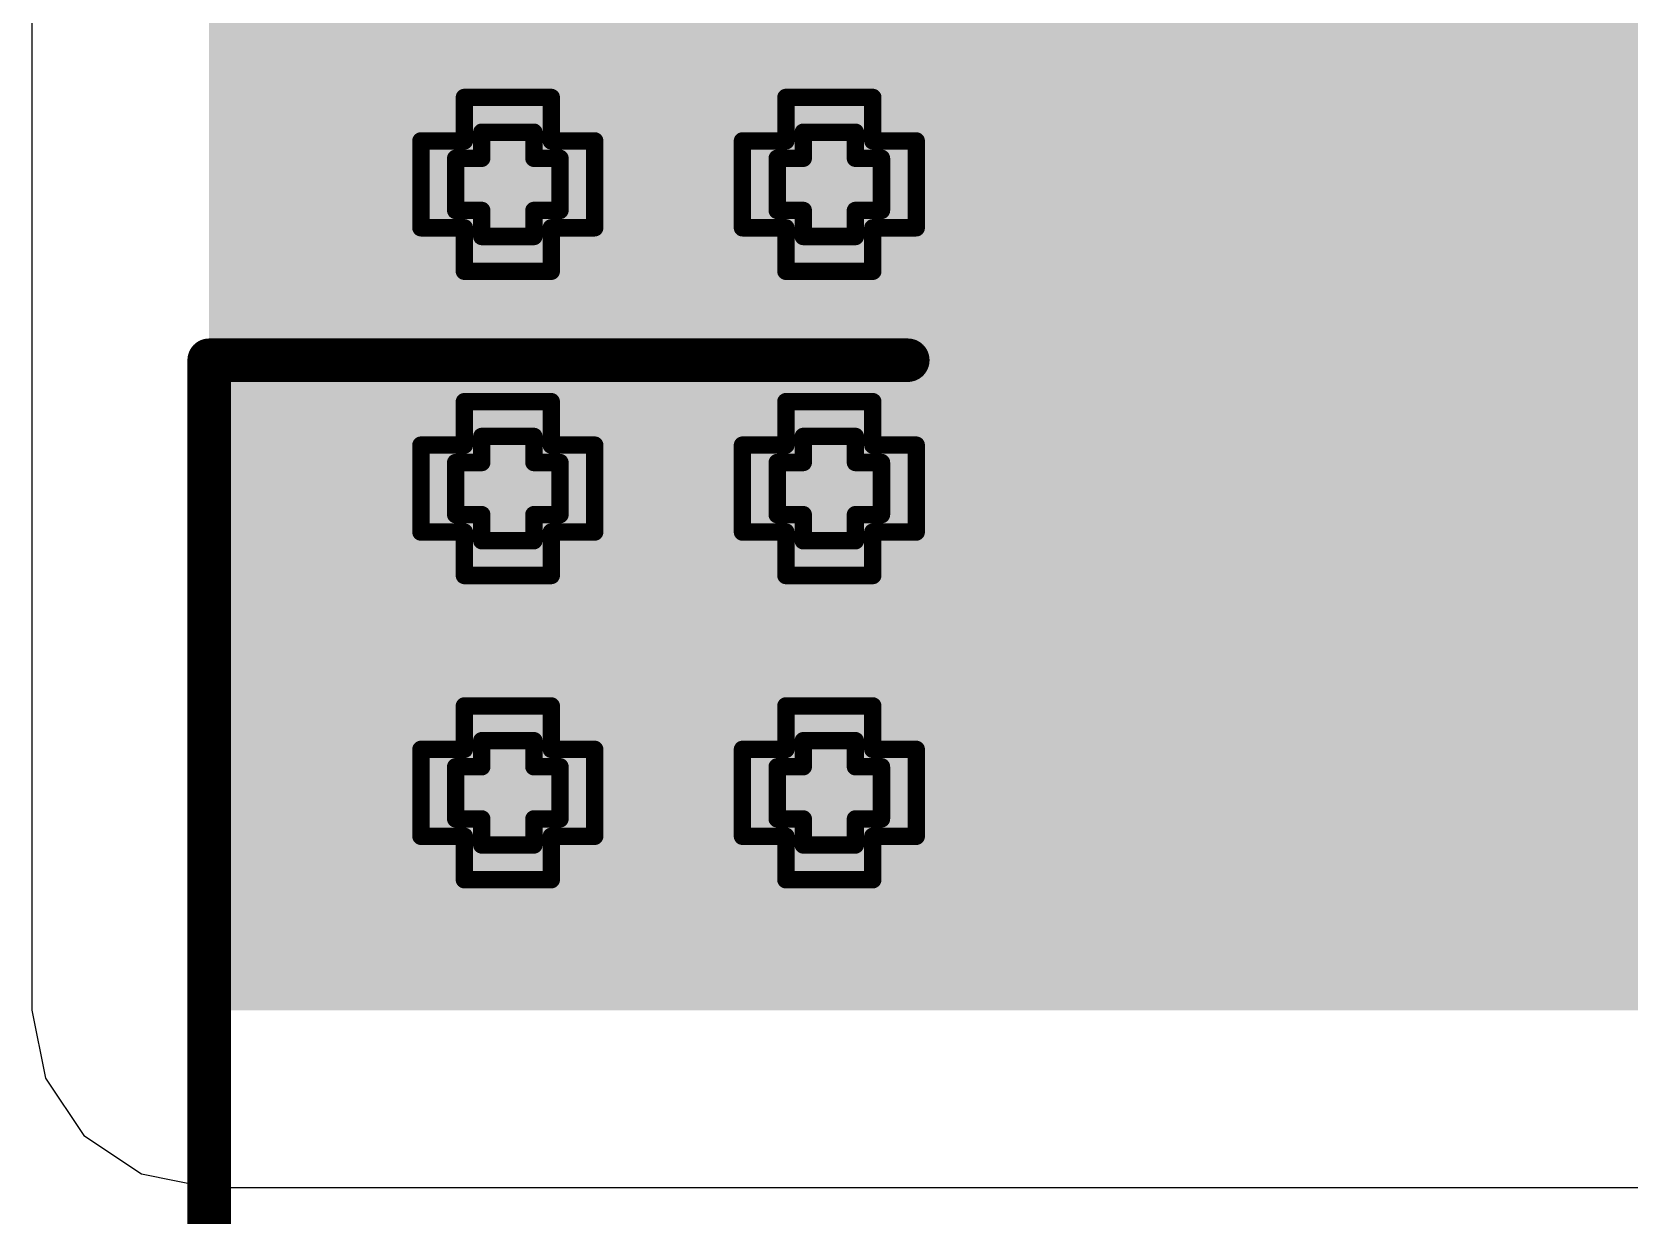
# Model space of a CAD drawing. Header units: inches. Extents: x -5 to 5258, y -4 to 5281.
# Drawn here: x 48.825 to 53.493, y 56.196 to 59.653 of the extents above; entities that cross this region are included whole.
import ezdxf

# ---------------------------------------------------------------- set-up
doc = ezdxf.new("R2010")
doc.units = ezdxf.units.IN
for name, color, linetype in [('Bottom Layer', 5, 'Continuous'), ('Bottom Solder', 6, 'Continuous'), ('Drill Drawing', 1, 'Continuous'), ('Top Layer', 1, 'Continuous'), ('Top Overlay', 2, 'Continuous'), ('Top Paste', 8, 'Continuous'), ('Top Solder', 216, 'Continuous'), ('Via Holes', 16, 'Continuous')]:
    doc.layers.add(name, color=color, linetype=linetype)

# ---------------------------------------------------------------- blocks, each defined once
blk = doc.blocks.new('YPRH0703_4R7M_105')
at = {"layer": 'Top Layer'}
blk.add_hatch(color=1, dxfattribs=at).paths.add_polyline_path([(2.4, 1.1), (4, 1.1), (4, -1.1), (2.4, -1.1)])
at = {"layer": 'Top Paste'}
blk.add_hatch(color=8, dxfattribs=at).paths.add_polyline_path([(2.4, 1.1), (4, 1.1), (4, -1.1), (2.4, -1.1)])
at = {"layer": 'Top Solder'}
blk.add_hatch(color=216, dxfattribs=at).paths.add_polyline_path([(2.2984, 1.2016), (4.1016, 1.2016), (4.1016, -1.2016), (2.2984, -1.2016)])
at = {"layer": 'Top Overlay'}
for points in [[(-3.65, 3.65, 0.127, 0.127, 0), (3.65, 3.65, 0.127, 0.127, 0)], [(3.65, 3.65, 0.127, 0.127, 0), (3.65, 1.6078, 0.127, 0.127, 0)]]:
    blk.add_lwpolyline(points, format="xyseb", dxfattribs=at)
for points in [[(3.6183, 3.65, 0.0635, 0.0635, 1), (3.6818, 3.65, 0.0635, 0.0635, 1)], [(3.6183, 3.65, 0.0635, 0.0635, 1), (3.6818, 3.65, 0.0635, 0.0635, 1)], [(3.6183, 1.6078, 0.0635, 0.0635, 1), (3.6818, 1.6078, 0.0635, 0.0635, 1)]]:
    blk.add_lwpolyline(points, format="xyseb", close=True, dxfattribs=at)

msp = doc.modelspace()

# ---------------------------------------------------------------- hatches: boundary and pattern name
at = {"layer": 'Bottom Layer'}
h = msp.add_hatch(color=5, dxfattribs=at)
edge = h.paths.add_edge_path()
edge.add_arc((50.2158, 59.2074), 0.3, 0, 360)
h = msp.add_hatch(color=5, dxfattribs=at)
edge = h.paths.add_edge_path()
edge.add_arc((51.1556, 59.2074), 0.3, 0, 360)
h = msp.add_hatch(color=5, dxfattribs=at)
edge = h.paths.add_edge_path()
edge.add_arc((50.2158, 58.3184), 0.3, 0, 360)
h = msp.add_hatch(color=5, dxfattribs=at)
edge = h.paths.add_edge_path()
edge.add_arc((51.1556, 58.3184), 0.3, 0, 360)
h = msp.add_hatch(color=5, dxfattribs=at)
edge = h.paths.add_edge_path()
edge.add_arc((50.2158, 57.4294), 0.3, 0, 360)
h = msp.add_hatch(color=5, dxfattribs=at)
edge = h.paths.add_edge_path()
edge.add_arc((51.1556, 57.4294), 0.3, 0, 360)
at = {"layer": 'Bottom Solder'}
h = msp.add_hatch(color=6, dxfattribs=at)
edge = h.paths.add_edge_path()
edge.add_arc((50.2158, 59.2074), 0.4016, 0, 360)
h = msp.add_hatch(color=6, dxfattribs=at)
edge = h.paths.add_edge_path()
edge.add_arc((51.1556, 59.2074), 0.4016, 0, 360)
h = msp.add_hatch(color=6, dxfattribs=at)
edge = h.paths.add_edge_path()
edge.add_arc((50.2158, 58.3184), 0.4016, 0, 360)
h = msp.add_hatch(color=6, dxfattribs=at)
edge = h.paths.add_edge_path()
edge.add_arc((51.1556, 58.3184), 0.4016, 0, 360)
h = msp.add_hatch(color=6, dxfattribs=at)
edge = h.paths.add_edge_path()
edge.add_arc((50.2158, 57.4294), 0.4016, 0, 360)
h = msp.add_hatch(color=6, dxfattribs=at)
edge = h.paths.add_edge_path()
edge.add_arc((51.1556, 57.4294), 0.4016, 0, 360)
at = {"layer": 'Top Layer'}
for points in [[(49.3428, 59.2074), (59.4319, 59.2074), (59.4319, 61.405), (49.3428, 61.405)], [(49.3428, 56.7942), (57.5056, 56.7942), (57.5056, 61.405), (49.3428, 61.405)]]:
    msp.add_hatch(color=1, dxfattribs=at).paths.add_polyline_path(points)
h = msp.add_hatch(color=1, dxfattribs=at)
edge = h.paths.add_edge_path()
edge.add_arc((50.2158, 59.2074), 0.3, 0, 360)
h = msp.add_hatch(color=1, dxfattribs=at)
edge = h.paths.add_edge_path()
edge.add_arc((51.1556, 59.2074), 0.3, 0, 360)
h = msp.add_hatch(color=1, dxfattribs=at)
edge = h.paths.add_edge_path()
edge.add_arc((50.2158, 58.3184), 0.3, 0, 360)
h = msp.add_hatch(color=1, dxfattribs=at)
edge = h.paths.add_edge_path()
edge.add_arc((51.1556, 58.3184), 0.3, 0, 360)
h = msp.add_hatch(color=1, dxfattribs=at)
edge = h.paths.add_edge_path()
edge.add_arc((50.2158, 57.4294), 0.3, 0, 360)
h = msp.add_hatch(color=1, dxfattribs=at)
edge = h.paths.add_edge_path()
edge.add_arc((51.1556, 57.4294), 0.3, 0, 360)
at = {"layer": 'Top Solder'}
h = msp.add_hatch(color=216, dxfattribs=at)
edge = h.paths.add_edge_path()
edge.add_arc((50.2158, 59.2074), 0.4016, 0, 360)
h = msp.add_hatch(color=216, dxfattribs=at)
edge = h.paths.add_edge_path()
edge.add_arc((51.1556, 59.2074), 0.4016, 0, 360)
h = msp.add_hatch(color=216, dxfattribs=at)
edge = h.paths.add_edge_path()
edge.add_arc((50.2158, 58.3184), 0.4016, 0, 360)
h = msp.add_hatch(color=216, dxfattribs=at)
edge = h.paths.add_edge_path()
edge.add_arc((51.1556, 58.3184), 0.4016, 0, 360)
h = msp.add_hatch(color=216, dxfattribs=at)
edge = h.paths.add_edge_path()
edge.add_arc((50.2158, 57.4294), 0.4016, 0, 360)
h = msp.add_hatch(color=216, dxfattribs=at)
edge = h.paths.add_edge_path()
edge.add_arc((51.1556, 57.4294), 0.4016, 0, 360)
at = {"layer": 'Via Holes'}
h = msp.add_hatch(color=7, dxfattribs=at)
edge = h.paths.add_edge_path()
edge.add_arc((50.2158, 59.2074), 0.15, 0, 360)
h = msp.add_hatch(color=7, dxfattribs=at)
edge = h.paths.add_edge_path()
edge.add_arc((51.1556, 59.2074), 0.15, 0, 360)
h = msp.add_hatch(color=7, dxfattribs=at)
edge = h.paths.add_edge_path()
edge.add_arc((50.2158, 58.3184), 0.15, 0, 360)
h = msp.add_hatch(color=7, dxfattribs=at)
edge = h.paths.add_edge_path()
edge.add_arc((51.1556, 58.3184), 0.15, 0, 360)
h = msp.add_hatch(color=7, dxfattribs=at)
edge = h.paths.add_edge_path()
edge.add_arc((50.2158, 57.4294), 0.15, 0, 360)
h = msp.add_hatch(color=7, dxfattribs=at)
edge = h.paths.add_edge_path()
edge.add_arc((51.1556, 57.4294), 0.15, 0, 360)

# ---------------------------------------------------------------- linework, layer by layer
at = {"layer": 'Drill Drawing'}
for points in [[(50.0888, 59.3344, 0.0508, 0.0508, 0), (50.0888, 59.4614, 0.0508, 0.0508, 0)], [(50.0888, 59.4614, 0.0508, 0.0508, 0), (50.3428, 59.4614, 0.0508, 0.0508, 0)], [(50.3428, 59.3344, 0.0508, 0.0508, 0), (50.3428, 59.4614, 0.0508, 0.0508, 0)], [(51.0286, 59.3344, 0.0508, 0.0508, 0), (51.0286, 59.4614, 0.0508, 0.0508, 0)], [(51.0286, 59.4614, 0.0508, 0.0508, 0), (51.2826, 59.4614, 0.0508, 0.0508, 0)], [(51.2826, 59.3344, 0.0508, 0.0508, 0), (51.2826, 59.4614, 0.0508, 0.0508, 0)], [(50.1396, 59.2836, 0.0508, 0.0508, 0), (50.1396, 59.3598, 0.0508, 0.0508, 0)], [(50.1396, 59.3598, 0.0508, 0.0508, 0), (50.292, 59.3598, 0.0508, 0.0508, 0)], [(50.292, 59.2836, 0.0508, 0.0508, 0), (50.292, 59.3598, 0.0508, 0.0508, 0)], [(51.0794, 59.2836, 0.0508, 0.0508, 0), (51.0794, 59.3598, 0.0508, 0.0508, 0)], [(51.0794, 59.3598, 0.0508, 0.0508, 0), (51.2318, 59.3598, 0.0508, 0.0508, 0)], [(51.2318, 59.2836, 0.0508, 0.0508, 0), (51.2318, 59.3598, 0.0508, 0.0508, 0)], [(49.9618, 59.0804, 0.0508, 0.0508, 0), (49.9618, 59.3344, 0.0508, 0.0508, 0)], [(49.9618, 59.3344, 0.0508, 0.0508, 0), (50.0888, 59.3344, 0.0508, 0.0508, 0)], [(50.3428, 59.3344, 0.0508, 0.0508, 0), (50.4698, 59.3344, 0.0508, 0.0508, 0)], [(50.4698, 59.0804, 0.0508, 0.0508, 0), (50.4698, 59.3344, 0.0508, 0.0508, 0)], [(50.9016, 59.0804, 0.0508, 0.0508, 0), (50.9016, 59.3344, 0.0508, 0.0508, 0)], [(50.9016, 59.3344, 0.0508, 0.0508, 0), (51.0286, 59.3344, 0.0508, 0.0508, 0)], [(51.2826, 59.3344, 0.0508, 0.0508, 0), (51.4096, 59.3344, 0.0508, 0.0508, 0)], [(51.4096, 59.0804, 0.0508, 0.0508, 0), (51.4096, 59.3344, 0.0508, 0.0508, 0)], [(50.0634, 59.1312, 0.0508, 0.0508, 0), (50.0634, 59.2836, 0.0508, 0.0508, 0)], [(50.0634, 59.2836, 0.0508, 0.0508, 0), (50.1396, 59.2836, 0.0508, 0.0508, 0)], [(50.292, 59.2836, 0.0508, 0.0508, 0), (50.3682, 59.2836, 0.0508, 0.0508, 0)], [(50.3682, 59.1312, 0.0508, 0.0508, 0), (50.3682, 59.2836, 0.0508, 0.0508, 0)], [(51.0032, 59.1312, 0.0508, 0.0508, 0), (51.0032, 59.2836, 0.0508, 0.0508, 0)], [(51.0032, 59.2836, 0.0508, 0.0508, 0), (51.0794, 59.2836, 0.0508, 0.0508, 0)], [(51.2318, 59.2836, 0.0508, 0.0508, 0), (51.308, 59.2836, 0.0508, 0.0508, 0)], [(51.308, 59.1312, 0.0508, 0.0508, 0), (51.308, 59.2836, 0.0508, 0.0508, 0)], [(50.0634, 59.1312, 0.0508, 0.0508, 0), (50.1396, 59.1312, 0.0508, 0.0508, 0)], [(50.1396, 59.055, 0.0508, 0.0508, 0), (50.1396, 59.1312, 0.0508, 0.0508, 0)], [(50.292, 59.1312, 0.0508, 0.0508, 0), (50.3682, 59.1312, 0.0508, 0.0508, 0)], [(50.292, 59.055, 0.0508, 0.0508, 0), (50.292, 59.1312, 0.0508, 0.0508, 0)], [(51.0032, 59.1312, 0.0508, 0.0508, 0), (51.0794, 59.1312, 0.0508, 0.0508, 0)], [(51.0794, 59.055, 0.0508, 0.0508, 0), (51.0794, 59.1312, 0.0508, 0.0508, 0)], [(51.2318, 59.1312, 0.0508, 0.0508, 0), (51.308, 59.1312, 0.0508, 0.0508, 0)], [(51.2318, 59.055, 0.0508, 0.0508, 0), (51.2318, 59.1312, 0.0508, 0.0508, 0)], [(49.9618, 59.0804, 0.0508, 0.0508, 0), (50.0888, 59.0804, 0.0508, 0.0508, 0)], [(50.0888, 58.9534, 0.0508, 0.0508, 0), (50.0888, 59.0804, 0.0508, 0.0508, 0)], [(50.3428, 59.0804, 0.0508, 0.0508, 0), (50.4698, 59.0804, 0.0508, 0.0508, 0)], [(50.3428, 58.9534, 0.0508, 0.0508, 0), (50.3428, 59.0804, 0.0508, 0.0508, 0)], [(50.9016, 59.0804, 0.0508, 0.0508, 0), (51.0286, 59.0804, 0.0508, 0.0508, 0)], [(51.0286, 58.9534, 0.0508, 0.0508, 0), (51.0286, 59.0804, 0.0508, 0.0508, 0)], [(51.2826, 59.0804, 0.0508, 0.0508, 0), (51.4096, 59.0804, 0.0508, 0.0508, 0)], [(51.2826, 58.9534, 0.0508, 0.0508, 0), (51.2826, 59.0804, 0.0508, 0.0508, 0)], [(50.1396, 59.055, 0.0508, 0.0508, 0), (50.292, 59.055, 0.0508, 0.0508, 0)], [(51.0794, 59.055, 0.0508, 0.0508, 0), (51.2318, 59.055, 0.0508, 0.0508, 0)], [(50.0888, 58.9534, 0.0508, 0.0508, 0), (50.3428, 58.9534, 0.0508, 0.0508, 0)], [(51.0286, 58.9534, 0.0508, 0.0508, 0), (51.2826, 58.9534, 0.0508, 0.0508, 0)], [(50.0888, 58.4454, 0.0508, 0.0508, 0), (50.0888, 58.5724, 0.0508, 0.0508, 0)], [(50.0888, 58.5724, 0.0508, 0.0508, 0), (50.3428, 58.5724, 0.0508, 0.0508, 0)], [(50.3428, 58.4454, 0.0508, 0.0508, 0), (50.3428, 58.5724, 0.0508, 0.0508, 0)], [(51.0286, 58.4454, 0.0508, 0.0508, 0), (51.0286, 58.5724, 0.0508, 0.0508, 0)], [(51.0286, 58.5724, 0.0508, 0.0508, 0), (51.2826, 58.5724, 0.0508, 0.0508, 0)], [(51.2826, 58.4454, 0.0508, 0.0508, 0), (51.2826, 58.5724, 0.0508, 0.0508, 0)], [(50.1396, 58.3946, 0.0508, 0.0508, 0), (50.1396, 58.4708, 0.0508, 0.0508, 0)], [(50.1396, 58.4708, 0.0508, 0.0508, 0), (50.292, 58.4708, 0.0508, 0.0508, 0)], [(50.292, 58.3946, 0.0508, 0.0508, 0), (50.292, 58.4708, 0.0508, 0.0508, 0)], [(51.0794, 58.3946, 0.0508, 0.0508, 0), (51.0794, 58.4708, 0.0508, 0.0508, 0)], [(51.0794, 58.4708, 0.0508, 0.0508, 0), (51.2318, 58.4708, 0.0508, 0.0508, 0)], [(51.2318, 58.3946, 0.0508, 0.0508, 0), (51.2318, 58.4708, 0.0508, 0.0508, 0)], [(49.9618, 58.1914, 0.0508, 0.0508, 0), (49.9618, 58.4454, 0.0508, 0.0508, 0)], [(49.9618, 58.4454, 0.0508, 0.0508, 0), (50.0888, 58.4454, 0.0508, 0.0508, 0)], [(50.3428, 58.4454, 0.0508, 0.0508, 0), (50.4698, 58.4454, 0.0508, 0.0508, 0)], [(50.4698, 58.1914, 0.0508, 0.0508, 0), (50.4698, 58.4454, 0.0508, 0.0508, 0)], [(50.9016, 58.1914, 0.0508, 0.0508, 0), (50.9016, 58.4454, 0.0508, 0.0508, 0)], [(50.9016, 58.4454, 0.0508, 0.0508, 0), (51.0286, 58.4454, 0.0508, 0.0508, 0)], [(51.2826, 58.4454, 0.0508, 0.0508, 0), (51.4096, 58.4454, 0.0508, 0.0508, 0)], [(51.4096, 58.1914, 0.0508, 0.0508, 0), (51.4096, 58.4454, 0.0508, 0.0508, 0)], [(50.0634, 58.2422, 0.0508, 0.0508, 0), (50.0634, 58.3946, 0.0508, 0.0508, 0)], [(50.0634, 58.3946, 0.0508, 0.0508, 0), (50.1396, 58.3946, 0.0508, 0.0508, 0)], [(50.292, 58.3946, 0.0508, 0.0508, 0), (50.3682, 58.3946, 0.0508, 0.0508, 0)], [(50.3682, 58.2422, 0.0508, 0.0508, 0), (50.3682, 58.3946, 0.0508, 0.0508, 0)], [(51.0032, 58.2422, 0.0508, 0.0508, 0), (51.0032, 58.3946, 0.0508, 0.0508, 0)], [(51.0032, 58.3946, 0.0508, 0.0508, 0), (51.0794, 58.3946, 0.0508, 0.0508, 0)], [(51.2318, 58.3946, 0.0508, 0.0508, 0), (51.308, 58.3946, 0.0508, 0.0508, 0)], [(51.308, 58.2422, 0.0508, 0.0508, 0), (51.308, 58.3946, 0.0508, 0.0508, 0)], [(50.0634, 58.2422, 0.0508, 0.0508, 0), (50.1396, 58.2422, 0.0508, 0.0508, 0)], [(50.1396, 58.166, 0.0508, 0.0508, 0), (50.1396, 58.2422, 0.0508, 0.0508, 0)], [(50.292, 58.2422, 0.0508, 0.0508, 0), (50.3682, 58.2422, 0.0508, 0.0508, 0)], [(50.292, 58.166, 0.0508, 0.0508, 0), (50.292, 58.2422, 0.0508, 0.0508, 0)], [(51.0032, 58.2422, 0.0508, 0.0508, 0), (51.0794, 58.2422, 0.0508, 0.0508, 0)], [(51.0794, 58.166, 0.0508, 0.0508, 0), (51.0794, 58.2422, 0.0508, 0.0508, 0)], [(51.2318, 58.2422, 0.0508, 0.0508, 0), (51.308, 58.2422, 0.0508, 0.0508, 0)], [(51.2318, 58.166, 0.0508, 0.0508, 0), (51.2318, 58.2422, 0.0508, 0.0508, 0)], [(49.9618, 58.1914, 0.0508, 0.0508, 0), (50.0888, 58.1914, 0.0508, 0.0508, 0)], [(50.0888, 58.0644, 0.0508, 0.0508, 0), (50.0888, 58.1914, 0.0508, 0.0508, 0)], [(50.3428, 58.1914, 0.0508, 0.0508, 0), (50.4698, 58.1914, 0.0508, 0.0508, 0)], [(50.3428, 58.0644, 0.0508, 0.0508, 0), (50.3428, 58.1914, 0.0508, 0.0508, 0)], [(50.9016, 58.1914, 0.0508, 0.0508, 0), (51.0286, 58.1914, 0.0508, 0.0508, 0)], [(51.0286, 58.0644, 0.0508, 0.0508, 0), (51.0286, 58.1914, 0.0508, 0.0508, 0)], [(51.2826, 58.1914, 0.0508, 0.0508, 0), (51.4096, 58.1914, 0.0508, 0.0508, 0)], [(51.2826, 58.0644, 0.0508, 0.0508, 0), (51.2826, 58.1914, 0.0508, 0.0508, 0)], [(50.1396, 58.166, 0.0508, 0.0508, 0), (50.292, 58.166, 0.0508, 0.0508, 0)], [(51.0794, 58.166, 0.0508, 0.0508, 0), (51.2318, 58.166, 0.0508, 0.0508, 0)], [(50.0888, 58.0644, 0.0508, 0.0508, 0), (50.3428, 58.0644, 0.0508, 0.0508, 0)], [(51.0286, 58.0644, 0.0508, 0.0508, 0), (51.2826, 58.0644, 0.0508, 0.0508, 0)], [(50.0888, 57.5564, 0.0508, 0.0508, 0), (50.0888, 57.6834, 0.0508, 0.0508, 0)], [(50.0888, 57.6834, 0.0508, 0.0508, 0), (50.3428, 57.6834, 0.0508, 0.0508, 0)], [(50.3428, 57.5564, 0.0508, 0.0508, 0), (50.3428, 57.6834, 0.0508, 0.0508, 0)], [(51.0286, 57.5564, 0.0508, 0.0508, 0), (51.0286, 57.6834, 0.0508, 0.0508, 0)], [(51.0286, 57.6834, 0.0508, 0.0508, 0), (51.2826, 57.6834, 0.0508, 0.0508, 0)], [(51.2826, 57.5564, 0.0508, 0.0508, 0), (51.2826, 57.6834, 0.0508, 0.0508, 0)], [(50.1396, 57.5056, 0.0508, 0.0508, 0), (50.1396, 57.5818, 0.0508, 0.0508, 0)], [(50.1396, 57.5818, 0.0508, 0.0508, 0), (50.292, 57.5818, 0.0508, 0.0508, 0)], [(50.292, 57.5056, 0.0508, 0.0508, 0), (50.292, 57.5818, 0.0508, 0.0508, 0)], [(51.0794, 57.5056, 0.0508, 0.0508, 0), (51.0794, 57.5818, 0.0508, 0.0508, 0)], [(51.0794, 57.5818, 0.0508, 0.0508, 0), (51.2318, 57.5818, 0.0508, 0.0508, 0)], [(51.2318, 57.5056, 0.0508, 0.0508, 0), (51.2318, 57.5818, 0.0508, 0.0508, 0)], [(49.9618, 57.3024, 0.0508, 0.0508, 0), (49.9618, 57.5564, 0.0508, 0.0508, 0)], [(49.9618, 57.5564, 0.0508, 0.0508, 0), (50.0888, 57.5564, 0.0508, 0.0508, 0)], [(50.3428, 57.5564, 0.0508, 0.0508, 0), (50.4698, 57.5564, 0.0508, 0.0508, 0)], [(50.4698, 57.3024, 0.0508, 0.0508, 0), (50.4698, 57.5564, 0.0508, 0.0508, 0)], [(50.9016, 57.3024, 0.0508, 0.0508, 0), (50.9016, 57.5564, 0.0508, 0.0508, 0)], [(50.9016, 57.5564, 0.0508, 0.0508, 0), (51.0286, 57.5564, 0.0508, 0.0508, 0)], [(51.2826, 57.5564, 0.0508, 0.0508, 0), (51.4096, 57.5564, 0.0508, 0.0508, 0)], [(51.4096, 57.3024, 0.0508, 0.0508, 0), (51.4096, 57.5564, 0.0508, 0.0508, 0)], [(50.0634, 57.3532, 0.0508, 0.0508, 0), (50.0634, 57.5056, 0.0508, 0.0508, 0)], [(50.0634, 57.5056, 0.0508, 0.0508, 0), (50.1396, 57.5056, 0.0508, 0.0508, 0)], [(50.292, 57.5056, 0.0508, 0.0508, 0), (50.3682, 57.5056, 0.0508, 0.0508, 0)], [(50.3682, 57.3532, 0.0508, 0.0508, 0), (50.3682, 57.5056, 0.0508, 0.0508, 0)], [(51.0032, 57.3532, 0.0508, 0.0508, 0), (51.0032, 57.5056, 0.0508, 0.0508, 0)], [(51.0032, 57.5056, 0.0508, 0.0508, 0), (51.0794, 57.5056, 0.0508, 0.0508, 0)], [(51.2318, 57.5056, 0.0508, 0.0508, 0), (51.308, 57.5056, 0.0508, 0.0508, 0)], [(51.308, 57.3532, 0.0508, 0.0508, 0), (51.308, 57.5056, 0.0508, 0.0508, 0)], [(50.0634, 57.3532, 0.0508, 0.0508, 0), (50.1396, 57.3532, 0.0508, 0.0508, 0)], [(50.1396, 57.277, 0.0508, 0.0508, 0), (50.1396, 57.3532, 0.0508, 0.0508, 0)], [(50.292, 57.3532, 0.0508, 0.0508, 0), (50.3682, 57.3532, 0.0508, 0.0508, 0)], [(50.292, 57.277, 0.0508, 0.0508, 0), (50.292, 57.3532, 0.0508, 0.0508, 0)], [(51.0032, 57.3532, 0.0508, 0.0508, 0), (51.0794, 57.3532, 0.0508, 0.0508, 0)], [(51.0794, 57.277, 0.0508, 0.0508, 0), (51.0794, 57.3532, 0.0508, 0.0508, 0)], [(51.2318, 57.3532, 0.0508, 0.0508, 0), (51.308, 57.3532, 0.0508, 0.0508, 0)], [(51.2318, 57.277, 0.0508, 0.0508, 0), (51.2318, 57.3532, 0.0508, 0.0508, 0)], [(49.9618, 57.3024, 0.0508, 0.0508, 0), (50.0888, 57.3024, 0.0508, 0.0508, 0)], [(50.0888, 57.1754, 0.0508, 0.0508, 0), (50.0888, 57.3024, 0.0508, 0.0508, 0)], [(50.3428, 57.3024, 0.0508, 0.0508, 0), (50.4698, 57.3024, 0.0508, 0.0508, 0)], [(50.3428, 57.1754, 0.0508, 0.0508, 0), (50.3428, 57.3024, 0.0508, 0.0508, 0)], [(50.9016, 57.3024, 0.0508, 0.0508, 0), (51.0286, 57.3024, 0.0508, 0.0508, 0)], [(51.0286, 57.1754, 0.0508, 0.0508, 0), (51.0286, 57.3024, 0.0508, 0.0508, 0)], [(51.2826, 57.3024, 0.0508, 0.0508, 0), (51.4096, 57.3024, 0.0508, 0.0508, 0)], [(51.2826, 57.1754, 0.0508, 0.0508, 0), (51.2826, 57.3024, 0.0508, 0.0508, 0)], [(50.1396, 57.277, 0.0508, 0.0508, 0), (50.292, 57.277, 0.0508, 0.0508, 0)], [(51.0794, 57.277, 0.0508, 0.0508, 0), (51.2318, 57.277, 0.0508, 0.0508, 0)], [(50.0888, 57.1754, 0.0508, 0.0508, 0), (50.3428, 57.1754, 0.0508, 0.0508, 0)], [(51.0286, 57.1754, 0.0508, 0.0508, 0), (51.2826, 57.1754, 0.0508, 0.0508, 0)]]:
    msp.add_lwpolyline(points, format="xyseb", dxfattribs=at)
for points in [[(50.0761, 59.4614, 0.0254, 0.0254, 1), (50.1015, 59.4614, 0.0254, 0.0254, 1)], [(50.0761, 59.4614, 0.0254, 0.0254, 1), (50.1015, 59.4614, 0.0254, 0.0254, 1)], [(50.3301, 59.4614, 0.0254, 0.0254, 1), (50.3555, 59.4614, 0.0254, 0.0254, 1)], [(50.3301, 59.4614, 0.0254, 0.0254, 1), (50.3555, 59.4614, 0.0254, 0.0254, 1)], [(51.0159, 59.4614, 0.0254, 0.0254, 1), (51.0413, 59.4614, 0.0254, 0.0254, 1)], [(51.0159, 59.4614, 0.0254, 0.0254, 1), (51.0413, 59.4614, 0.0254, 0.0254, 1)], [(51.2699, 59.4614, 0.0254, 0.0254, 1), (51.2953, 59.4614, 0.0254, 0.0254, 1)], [(51.2699, 59.4614, 0.0254, 0.0254, 1), (51.2953, 59.4614, 0.0254, 0.0254, 1)], [(50.1269, 59.3598, 0.0254, 0.0254, 1), (50.1523, 59.3598, 0.0254, 0.0254, 1)], [(50.1269, 59.3598, 0.0254, 0.0254, 1), (50.1523, 59.3598, 0.0254, 0.0254, 1)], [(50.2793, 59.3598, 0.0254, 0.0254, 1), (50.3047, 59.3598, 0.0254, 0.0254, 1)], [(50.2793, 59.3598, 0.0254, 0.0254, 1), (50.3047, 59.3598, 0.0254, 0.0254, 1)], [(51.0667, 59.3598, 0.0254, 0.0254, 1), (51.0921, 59.3598, 0.0254, 0.0254, 1)], [(51.0667, 59.3598, 0.0254, 0.0254, 1), (51.0921, 59.3598, 0.0254, 0.0254, 1)], [(51.2191, 59.3598, 0.0254, 0.0254, 1), (51.2445, 59.3598, 0.0254, 0.0254, 1)], [(51.2191, 59.3598, 0.0254, 0.0254, 1), (51.2445, 59.3598, 0.0254, 0.0254, 1)], [(49.9491, 59.3344, 0.0254, 0.0254, 1), (49.9745, 59.3344, 0.0254, 0.0254, 1)], [(49.9491, 59.3344, 0.0254, 0.0254, 1), (49.9745, 59.3344, 0.0254, 0.0254, 1)], [(50.0761, 59.3344, 0.0254, 0.0254, 1), (50.1015, 59.3344, 0.0254, 0.0254, 1)], [(50.0761, 59.3344, 0.0254, 0.0254, 1), (50.1015, 59.3344, 0.0254, 0.0254, 1)], [(50.3301, 59.3344, 0.0254, 0.0254, 1), (50.3555, 59.3344, 0.0254, 0.0254, 1)], [(50.3301, 59.3344, 0.0254, 0.0254, 1), (50.3555, 59.3344, 0.0254, 0.0254, 1)], [(50.4571, 59.3344, 0.0254, 0.0254, 1), (50.4825, 59.3344, 0.0254, 0.0254, 1)], [(50.4571, 59.3344, 0.0254, 0.0254, 1), (50.4825, 59.3344, 0.0254, 0.0254, 1)], [(50.8889, 59.3344, 0.0254, 0.0254, 1), (50.9143, 59.3344, 0.0254, 0.0254, 1)], [(50.8889, 59.3344, 0.0254, 0.0254, 1), (50.9143, 59.3344, 0.0254, 0.0254, 1)], [(51.0159, 59.3344, 0.0254, 0.0254, 1), (51.0413, 59.3344, 0.0254, 0.0254, 1)], [(51.0159, 59.3344, 0.0254, 0.0254, 1), (51.0413, 59.3344, 0.0254, 0.0254, 1)], [(51.2699, 59.3344, 0.0254, 0.0254, 1), (51.2953, 59.3344, 0.0254, 0.0254, 1)], [(51.2699, 59.3344, 0.0254, 0.0254, 1), (51.2953, 59.3344, 0.0254, 0.0254, 1)], [(51.3969, 59.3344, 0.0254, 0.0254, 1), (51.4223, 59.3344, 0.0254, 0.0254, 1)], [(51.3969, 59.3344, 0.0254, 0.0254, 1), (51.4223, 59.3344, 0.0254, 0.0254, 1)], [(50.0507, 59.2836, 0.0254, 0.0254, 1), (50.0761, 59.2836, 0.0254, 0.0254, 1)], [(50.0507, 59.2836, 0.0254, 0.0254, 1), (50.0761, 59.2836, 0.0254, 0.0254, 1)], [(50.1269, 59.2836, 0.0254, 0.0254, 1), (50.1523, 59.2836, 0.0254, 0.0254, 1)], [(50.1269, 59.2836, 0.0254, 0.0254, 1), (50.1523, 59.2836, 0.0254, 0.0254, 1)], [(50.2793, 59.2836, 0.0254, 0.0254, 1), (50.3047, 59.2836, 0.0254, 0.0254, 1)], [(50.2793, 59.2836, 0.0254, 0.0254, 1), (50.3047, 59.2836, 0.0254, 0.0254, 1)], [(50.3555, 59.2836, 0.0254, 0.0254, 1), (50.3809, 59.2836, 0.0254, 0.0254, 1)], [(50.3555, 59.2836, 0.0254, 0.0254, 1), (50.3809, 59.2836, 0.0254, 0.0254, 1)], [(50.9905, 59.2836, 0.0254, 0.0254, 1), (51.0159, 59.2836, 0.0254, 0.0254, 1)], [(50.9905, 59.2836, 0.0254, 0.0254, 1), (51.0159, 59.2836, 0.0254, 0.0254, 1)], [(51.0667, 59.2836, 0.0254, 0.0254, 1), (51.0921, 59.2836, 0.0254, 0.0254, 1)], [(51.0667, 59.2836, 0.0254, 0.0254, 1), (51.0921, 59.2836, 0.0254, 0.0254, 1)], [(51.2191, 59.2836, 0.0254, 0.0254, 1), (51.2445, 59.2836, 0.0254, 0.0254, 1)], [(51.2191, 59.2836, 0.0254, 0.0254, 1), (51.2445, 59.2836, 0.0254, 0.0254, 1)], [(51.2953, 59.2836, 0.0254, 0.0254, 1), (51.3207, 59.2836, 0.0254, 0.0254, 1)], [(51.2953, 59.2836, 0.0254, 0.0254, 1), (51.3207, 59.2836, 0.0254, 0.0254, 1)], [(50.0507, 59.1312, 0.0254, 0.0254, 1), (50.0761, 59.1312, 0.0254, 0.0254, 1)], [(50.0507, 59.1312, 0.0254, 0.0254, 1), (50.0761, 59.1312, 0.0254, 0.0254, 1)], [(50.1269, 59.1312, 0.0254, 0.0254, 1), (50.1523, 59.1312, 0.0254, 0.0254, 1)], [(50.1269, 59.1312, 0.0254, 0.0254, 1), (50.1523, 59.1312, 0.0254, 0.0254, 1)], [(50.2793, 59.1312, 0.0254, 0.0254, 1), (50.3047, 59.1312, 0.0254, 0.0254, 1)], [(50.2793, 59.1312, 0.0254, 0.0254, 1), (50.3047, 59.1312, 0.0254, 0.0254, 1)], [(50.3555, 59.1312, 0.0254, 0.0254, 1), (50.3809, 59.1312, 0.0254, 0.0254, 1)], [(50.3555, 59.1312, 0.0254, 0.0254, 1), (50.3809, 59.1312, 0.0254, 0.0254, 1)], [(50.9905, 59.1312, 0.0254, 0.0254, 1), (51.0159, 59.1312, 0.0254, 0.0254, 1)], [(50.9905, 59.1312, 0.0254, 0.0254, 1), (51.0159, 59.1312, 0.0254, 0.0254, 1)], [(51.0667, 59.1312, 0.0254, 0.0254, 1), (51.0921, 59.1312, 0.0254, 0.0254, 1)], [(51.0667, 59.1312, 0.0254, 0.0254, 1), (51.0921, 59.1312, 0.0254, 0.0254, 1)], [(51.2191, 59.1312, 0.0254, 0.0254, 1), (51.2445, 59.1312, 0.0254, 0.0254, 1)], [(51.2191, 59.1312, 0.0254, 0.0254, 1), (51.2445, 59.1312, 0.0254, 0.0254, 1)], [(51.2953, 59.1312, 0.0254, 0.0254, 1), (51.3207, 59.1312, 0.0254, 0.0254, 1)], [(51.2953, 59.1312, 0.0254, 0.0254, 1), (51.3207, 59.1312, 0.0254, 0.0254, 1)], [(49.9491, 59.0804, 0.0254, 0.0254, 1), (49.9745, 59.0804, 0.0254, 0.0254, 1)], [(49.9491, 59.0804, 0.0254, 0.0254, 1), (49.9745, 59.0804, 0.0254, 0.0254, 1)], [(50.0761, 59.0804, 0.0254, 0.0254, 1), (50.1015, 59.0804, 0.0254, 0.0254, 1)], [(50.0761, 59.0804, 0.0254, 0.0254, 1), (50.1015, 59.0804, 0.0254, 0.0254, 1)], [(50.3301, 59.0804, 0.0254, 0.0254, 1), (50.3555, 59.0804, 0.0254, 0.0254, 1)], [(50.3301, 59.0804, 0.0254, 0.0254, 1), (50.3555, 59.0804, 0.0254, 0.0254, 1)], [(50.4571, 59.0804, 0.0254, 0.0254, 1), (50.4825, 59.0804, 0.0254, 0.0254, 1)], [(50.4571, 59.0804, 0.0254, 0.0254, 1), (50.4825, 59.0804, 0.0254, 0.0254, 1)], [(50.8889, 59.0804, 0.0254, 0.0254, 1), (50.9143, 59.0804, 0.0254, 0.0254, 1)], [(50.8889, 59.0804, 0.0254, 0.0254, 1), (50.9143, 59.0804, 0.0254, 0.0254, 1)], [(51.0159, 59.0804, 0.0254, 0.0254, 1), (51.0413, 59.0804, 0.0254, 0.0254, 1)], [(51.0159, 59.0804, 0.0254, 0.0254, 1), (51.0413, 59.0804, 0.0254, 0.0254, 1)], [(51.2699, 59.0804, 0.0254, 0.0254, 1), (51.2953, 59.0804, 0.0254, 0.0254, 1)], [(51.2699, 59.0804, 0.0254, 0.0254, 1), (51.2953, 59.0804, 0.0254, 0.0254, 1)], [(51.3969, 59.0804, 0.0254, 0.0254, 1), (51.4223, 59.0804, 0.0254, 0.0254, 1)], [(51.3969, 59.0804, 0.0254, 0.0254, 1), (51.4223, 59.0804, 0.0254, 0.0254, 1)], [(50.1269, 59.055, 0.0254, 0.0254, 1), (50.1523, 59.055, 0.0254, 0.0254, 1)], [(50.1269, 59.055, 0.0254, 0.0254, 1), (50.1523, 59.055, 0.0254, 0.0254, 1)], [(50.2793, 59.055, 0.0254, 0.0254, 1), (50.3047, 59.055, 0.0254, 0.0254, 1)], [(50.2793, 59.055, 0.0254, 0.0254, 1), (50.3047, 59.055, 0.0254, 0.0254, 1)], [(51.0667, 59.055, 0.0254, 0.0254, 1), (51.0921, 59.055, 0.0254, 0.0254, 1)], [(51.0667, 59.055, 0.0254, 0.0254, 1), (51.0921, 59.055, 0.0254, 0.0254, 1)], [(51.2191, 59.055, 0.0254, 0.0254, 1), (51.2445, 59.055, 0.0254, 0.0254, 1)], [(51.2191, 59.055, 0.0254, 0.0254, 1), (51.2445, 59.055, 0.0254, 0.0254, 1)], [(50.0761, 58.9534, 0.0254, 0.0254, 1), (50.1015, 58.9534, 0.0254, 0.0254, 1)], [(50.0761, 58.9534, 0.0254, 0.0254, 1), (50.1015, 58.9534, 0.0254, 0.0254, 1)], [(50.3301, 58.9534, 0.0254, 0.0254, 1), (50.3555, 58.9534, 0.0254, 0.0254, 1)], [(50.3301, 58.9534, 0.0254, 0.0254, 1), (50.3555, 58.9534, 0.0254, 0.0254, 1)], [(51.0159, 58.9534, 0.0254, 0.0254, 1), (51.0413, 58.9534, 0.0254, 0.0254, 1)], [(51.0159, 58.9534, 0.0254, 0.0254, 1), (51.0413, 58.9534, 0.0254, 0.0254, 1)], [(51.2699, 58.9534, 0.0254, 0.0254, 1), (51.2953, 58.9534, 0.0254, 0.0254, 1)], [(51.2699, 58.9534, 0.0254, 0.0254, 1), (51.2953, 58.9534, 0.0254, 0.0254, 1)], [(50.0761, 58.5724, 0.0254, 0.0254, 1), (50.1015, 58.5724, 0.0254, 0.0254, 1)], [(50.0761, 58.5724, 0.0254, 0.0254, 1), (50.1015, 58.5724, 0.0254, 0.0254, 1)], [(50.3301, 58.5724, 0.0254, 0.0254, 1), (50.3555, 58.5724, 0.0254, 0.0254, 1)], [(50.3301, 58.5724, 0.0254, 0.0254, 1), (50.3555, 58.5724, 0.0254, 0.0254, 1)], [(51.0159, 58.5724, 0.0254, 0.0254, 1), (51.0413, 58.5724, 0.0254, 0.0254, 1)], [(51.0159, 58.5724, 0.0254, 0.0254, 1), (51.0413, 58.5724, 0.0254, 0.0254, 1)], [(51.2699, 58.5724, 0.0254, 0.0254, 1), (51.2953, 58.5724, 0.0254, 0.0254, 1)], [(51.2699, 58.5724, 0.0254, 0.0254, 1), (51.2953, 58.5724, 0.0254, 0.0254, 1)], [(50.1269, 58.4708, 0.0254, 0.0254, 1), (50.1523, 58.4708, 0.0254, 0.0254, 1)], [(50.1269, 58.4708, 0.0254, 0.0254, 1), (50.1523, 58.4708, 0.0254, 0.0254, 1)], [(50.2793, 58.4708, 0.0254, 0.0254, 1), (50.3047, 58.4708, 0.0254, 0.0254, 1)], [(50.2793, 58.4708, 0.0254, 0.0254, 1), (50.3047, 58.4708, 0.0254, 0.0254, 1)], [(51.0667, 58.4708, 0.0254, 0.0254, 1), (51.0921, 58.4708, 0.0254, 0.0254, 1)], [(51.0667, 58.4708, 0.0254, 0.0254, 1), (51.0921, 58.4708, 0.0254, 0.0254, 1)], [(51.2191, 58.4708, 0.0254, 0.0254, 1), (51.2445, 58.4708, 0.0254, 0.0254, 1)], [(51.2191, 58.4708, 0.0254, 0.0254, 1), (51.2445, 58.4708, 0.0254, 0.0254, 1)], [(49.9491, 58.4454, 0.0254, 0.0254, 1), (49.9745, 58.4454, 0.0254, 0.0254, 1)], [(49.9491, 58.4454, 0.0254, 0.0254, 1), (49.9745, 58.4454, 0.0254, 0.0254, 1)], [(50.0761, 58.4454, 0.0254, 0.0254, 1), (50.1015, 58.4454, 0.0254, 0.0254, 1)], [(50.0761, 58.4454, 0.0254, 0.0254, 1), (50.1015, 58.4454, 0.0254, 0.0254, 1)], [(50.3301, 58.4454, 0.0254, 0.0254, 1), (50.3555, 58.4454, 0.0254, 0.0254, 1)], [(50.3301, 58.4454, 0.0254, 0.0254, 1), (50.3555, 58.4454, 0.0254, 0.0254, 1)], [(50.4571, 58.4454, 0.0254, 0.0254, 1), (50.4825, 58.4454, 0.0254, 0.0254, 1)], [(50.4571, 58.4454, 0.0254, 0.0254, 1), (50.4825, 58.4454, 0.0254, 0.0254, 1)], [(50.8889, 58.4454, 0.0254, 0.0254, 1), (50.9143, 58.4454, 0.0254, 0.0254, 1)], [(50.8889, 58.4454, 0.0254, 0.0254, 1), (50.9143, 58.4454, 0.0254, 0.0254, 1)], [(51.0159, 58.4454, 0.0254, 0.0254, 1), (51.0413, 58.4454, 0.0254, 0.0254, 1)], [(51.0159, 58.4454, 0.0254, 0.0254, 1), (51.0413, 58.4454, 0.0254, 0.0254, 1)], [(51.2699, 58.4454, 0.0254, 0.0254, 1), (51.2953, 58.4454, 0.0254, 0.0254, 1)], [(51.2699, 58.4454, 0.0254, 0.0254, 1), (51.2953, 58.4454, 0.0254, 0.0254, 1)], [(51.3969, 58.4454, 0.0254, 0.0254, 1), (51.4223, 58.4454, 0.0254, 0.0254, 1)], [(51.3969, 58.4454, 0.0254, 0.0254, 1), (51.4223, 58.4454, 0.0254, 0.0254, 1)], [(50.0507, 58.3946, 0.0254, 0.0254, 1), (50.0761, 58.3946, 0.0254, 0.0254, 1)], [(50.0507, 58.3946, 0.0254, 0.0254, 1), (50.0761, 58.3946, 0.0254, 0.0254, 1)], [(50.1269, 58.3946, 0.0254, 0.0254, 1), (50.1523, 58.3946, 0.0254, 0.0254, 1)], [(50.1269, 58.3946, 0.0254, 0.0254, 1), (50.1523, 58.3946, 0.0254, 0.0254, 1)], [(50.2793, 58.3946, 0.0254, 0.0254, 1), (50.3047, 58.3946, 0.0254, 0.0254, 1)], [(50.2793, 58.3946, 0.0254, 0.0254, 1), (50.3047, 58.3946, 0.0254, 0.0254, 1)], [(50.3555, 58.3946, 0.0254, 0.0254, 1), (50.3809, 58.3946, 0.0254, 0.0254, 1)], [(50.3555, 58.3946, 0.0254, 0.0254, 1), (50.3809, 58.3946, 0.0254, 0.0254, 1)], [(50.9905, 58.3946, 0.0254, 0.0254, 1), (51.0159, 58.3946, 0.0254, 0.0254, 1)], [(50.9905, 58.3946, 0.0254, 0.0254, 1), (51.0159, 58.3946, 0.0254, 0.0254, 1)], [(51.0667, 58.3946, 0.0254, 0.0254, 1), (51.0921, 58.3946, 0.0254, 0.0254, 1)], [(51.0667, 58.3946, 0.0254, 0.0254, 1), (51.0921, 58.3946, 0.0254, 0.0254, 1)], [(51.2191, 58.3946, 0.0254, 0.0254, 1), (51.2445, 58.3946, 0.0254, 0.0254, 1)], [(51.2191, 58.3946, 0.0254, 0.0254, 1), (51.2445, 58.3946, 0.0254, 0.0254, 1)], [(51.2953, 58.3946, 0.0254, 0.0254, 1), (51.3207, 58.3946, 0.0254, 0.0254, 1)], [(51.2953, 58.3946, 0.0254, 0.0254, 1), (51.3207, 58.3946, 0.0254, 0.0254, 1)], [(50.0507, 58.2422, 0.0254, 0.0254, 1), (50.0761, 58.2422, 0.0254, 0.0254, 1)], [(50.0507, 58.2422, 0.0254, 0.0254, 1), (50.0761, 58.2422, 0.0254, 0.0254, 1)], [(50.1269, 58.2422, 0.0254, 0.0254, 1), (50.1523, 58.2422, 0.0254, 0.0254, 1)], [(50.1269, 58.2422, 0.0254, 0.0254, 1), (50.1523, 58.2422, 0.0254, 0.0254, 1)], [(50.2793, 58.2422, 0.0254, 0.0254, 1), (50.3047, 58.2422, 0.0254, 0.0254, 1)], [(50.2793, 58.2422, 0.0254, 0.0254, 1), (50.3047, 58.2422, 0.0254, 0.0254, 1)], [(50.3555, 58.2422, 0.0254, 0.0254, 1), (50.3809, 58.2422, 0.0254, 0.0254, 1)], [(50.3555, 58.2422, 0.0254, 0.0254, 1), (50.3809, 58.2422, 0.0254, 0.0254, 1)], [(50.9905, 58.2422, 0.0254, 0.0254, 1), (51.0159, 58.2422, 0.0254, 0.0254, 1)], [(50.9905, 58.2422, 0.0254, 0.0254, 1), (51.0159, 58.2422, 0.0254, 0.0254, 1)], [(51.0667, 58.2422, 0.0254, 0.0254, 1), (51.0921, 58.2422, 0.0254, 0.0254, 1)], [(51.0667, 58.2422, 0.0254, 0.0254, 1), (51.0921, 58.2422, 0.0254, 0.0254, 1)], [(51.2191, 58.2422, 0.0254, 0.0254, 1), (51.2445, 58.2422, 0.0254, 0.0254, 1)], [(51.2191, 58.2422, 0.0254, 0.0254, 1), (51.2445, 58.2422, 0.0254, 0.0254, 1)], [(51.2953, 58.2422, 0.0254, 0.0254, 1), (51.3207, 58.2422, 0.0254, 0.0254, 1)], [(51.2953, 58.2422, 0.0254, 0.0254, 1), (51.3207, 58.2422, 0.0254, 0.0254, 1)], [(49.9491, 58.1914, 0.0254, 0.0254, 1), (49.9745, 58.1914, 0.0254, 0.0254, 1)], [(49.9491, 58.1914, 0.0254, 0.0254, 1), (49.9745, 58.1914, 0.0254, 0.0254, 1)], [(50.0761, 58.1914, 0.0254, 0.0254, 1), (50.1015, 58.1914, 0.0254, 0.0254, 1)], [(50.0761, 58.1914, 0.0254, 0.0254, 1), (50.1015, 58.1914, 0.0254, 0.0254, 1)], [(50.3301, 58.1914, 0.0254, 0.0254, 1), (50.3555, 58.1914, 0.0254, 0.0254, 1)], [(50.3301, 58.1914, 0.0254, 0.0254, 1), (50.3555, 58.1914, 0.0254, 0.0254, 1)], [(50.4571, 58.1914, 0.0254, 0.0254, 1), (50.4825, 58.1914, 0.0254, 0.0254, 1)], [(50.4571, 58.1914, 0.0254, 0.0254, 1), (50.4825, 58.1914, 0.0254, 0.0254, 1)], [(50.8889, 58.1914, 0.0254, 0.0254, 1), (50.9143, 58.1914, 0.0254, 0.0254, 1)], [(50.8889, 58.1914, 0.0254, 0.0254, 1), (50.9143, 58.1914, 0.0254, 0.0254, 1)], [(51.0159, 58.1914, 0.0254, 0.0254, 1), (51.0413, 58.1914, 0.0254, 0.0254, 1)], [(51.0159, 58.1914, 0.0254, 0.0254, 1), (51.0413, 58.1914, 0.0254, 0.0254, 1)], [(51.2699, 58.1914, 0.0254, 0.0254, 1), (51.2953, 58.1914, 0.0254, 0.0254, 1)], [(51.2699, 58.1914, 0.0254, 0.0254, 1), (51.2953, 58.1914, 0.0254, 0.0254, 1)], [(51.3969, 58.1914, 0.0254, 0.0254, 1), (51.4223, 58.1914, 0.0254, 0.0254, 1)], [(51.3969, 58.1914, 0.0254, 0.0254, 1), (51.4223, 58.1914, 0.0254, 0.0254, 1)], [(50.1269, 58.166, 0.0254, 0.0254, 1), (50.1523, 58.166, 0.0254, 0.0254, 1)], [(50.1269, 58.166, 0.0254, 0.0254, 1), (50.1523, 58.166, 0.0254, 0.0254, 1)], [(50.2793, 58.166, 0.0254, 0.0254, 1), (50.3047, 58.166, 0.0254, 0.0254, 1)], [(50.2793, 58.166, 0.0254, 0.0254, 1), (50.3047, 58.166, 0.0254, 0.0254, 1)], [(51.0667, 58.166, 0.0254, 0.0254, 1), (51.0921, 58.166, 0.0254, 0.0254, 1)], [(51.0667, 58.166, 0.0254, 0.0254, 1), (51.0921, 58.166, 0.0254, 0.0254, 1)], [(51.2191, 58.166, 0.0254, 0.0254, 1), (51.2445, 58.166, 0.0254, 0.0254, 1)], [(51.2191, 58.166, 0.0254, 0.0254, 1), (51.2445, 58.166, 0.0254, 0.0254, 1)], [(50.0761, 58.0644, 0.0254, 0.0254, 1), (50.1015, 58.0644, 0.0254, 0.0254, 1)], [(50.0761, 58.0644, 0.0254, 0.0254, 1), (50.1015, 58.0644, 0.0254, 0.0254, 1)], [(50.3301, 58.0644, 0.0254, 0.0254, 1), (50.3555, 58.0644, 0.0254, 0.0254, 1)], [(50.3301, 58.0644, 0.0254, 0.0254, 1), (50.3555, 58.0644, 0.0254, 0.0254, 1)], [(51.0159, 58.0644, 0.0254, 0.0254, 1), (51.0413, 58.0644, 0.0254, 0.0254, 1)], [(51.0159, 58.0644, 0.0254, 0.0254, 1), (51.0413, 58.0644, 0.0254, 0.0254, 1)], [(51.2699, 58.0644, 0.0254, 0.0254, 1), (51.2953, 58.0644, 0.0254, 0.0254, 1)], [(51.2699, 58.0644, 0.0254, 0.0254, 1), (51.2953, 58.0644, 0.0254, 0.0254, 1)], [(50.0761, 57.6834, 0.0254, 0.0254, 1), (50.1015, 57.6834, 0.0254, 0.0254, 1)], [(50.0761, 57.6834, 0.0254, 0.0254, 1), (50.1015, 57.6834, 0.0254, 0.0254, 1)], [(50.3301, 57.6834, 0.0254, 0.0254, 1), (50.3555, 57.6834, 0.0254, 0.0254, 1)], [(50.3301, 57.6834, 0.0254, 0.0254, 1), (50.3555, 57.6834, 0.0254, 0.0254, 1)], [(51.0159, 57.6834, 0.0254, 0.0254, 1), (51.0413, 57.6834, 0.0254, 0.0254, 1)], [(51.0159, 57.6834, 0.0254, 0.0254, 1), (51.0413, 57.6834, 0.0254, 0.0254, 1)], [(51.2699, 57.6834, 0.0254, 0.0254, 1), (51.2953, 57.6834, 0.0254, 0.0254, 1)], [(51.2699, 57.6834, 0.0254, 0.0254, 1), (51.2953, 57.6834, 0.0254, 0.0254, 1)], [(50.1269, 57.5818, 0.0254, 0.0254, 1), (50.1523, 57.5818, 0.0254, 0.0254, 1)], [(50.1269, 57.5818, 0.0254, 0.0254, 1), (50.1523, 57.5818, 0.0254, 0.0254, 1)], [(50.2793, 57.5818, 0.0254, 0.0254, 1), (50.3047, 57.5818, 0.0254, 0.0254, 1)], [(50.2793, 57.5818, 0.0254, 0.0254, 1), (50.3047, 57.5818, 0.0254, 0.0254, 1)], [(51.0667, 57.5818, 0.0254, 0.0254, 1), (51.0921, 57.5818, 0.0254, 0.0254, 1)], [(51.0667, 57.5818, 0.0254, 0.0254, 1), (51.0921, 57.5818, 0.0254, 0.0254, 1)], [(51.2191, 57.5818, 0.0254, 0.0254, 1), (51.2445, 57.5818, 0.0254, 0.0254, 1)], [(51.2191, 57.5818, 0.0254, 0.0254, 1), (51.2445, 57.5818, 0.0254, 0.0254, 1)], [(49.9491, 57.5564, 0.0254, 0.0254, 1), (49.9745, 57.5564, 0.0254, 0.0254, 1)], [(49.9491, 57.5564, 0.0254, 0.0254, 1), (49.9745, 57.5564, 0.0254, 0.0254, 1)], [(50.0761, 57.5564, 0.0254, 0.0254, 1), (50.1015, 57.5564, 0.0254, 0.0254, 1)], [(50.0761, 57.5564, 0.0254, 0.0254, 1), (50.1015, 57.5564, 0.0254, 0.0254, 1)], [(50.3301, 57.5564, 0.0254, 0.0254, 1), (50.3555, 57.5564, 0.0254, 0.0254, 1)], [(50.3301, 57.5564, 0.0254, 0.0254, 1), (50.3555, 57.5564, 0.0254, 0.0254, 1)], [(50.4571, 57.5564, 0.0254, 0.0254, 1), (50.4825, 57.5564, 0.0254, 0.0254, 1)], [(50.4571, 57.5564, 0.0254, 0.0254, 1), (50.4825, 57.5564, 0.0254, 0.0254, 1)], [(50.8889, 57.5564, 0.0254, 0.0254, 1), (50.9143, 57.5564, 0.0254, 0.0254, 1)], [(50.8889, 57.5564, 0.0254, 0.0254, 1), (50.9143, 57.5564, 0.0254, 0.0254, 1)], [(51.0159, 57.5564, 0.0254, 0.0254, 1), (51.0413, 57.5564, 0.0254, 0.0254, 1)], [(51.0159, 57.5564, 0.0254, 0.0254, 1), (51.0413, 57.5564, 0.0254, 0.0254, 1)], [(51.2699, 57.5564, 0.0254, 0.0254, 1), (51.2953, 57.5564, 0.0254, 0.0254, 1)], [(51.2699, 57.5564, 0.0254, 0.0254, 1), (51.2953, 57.5564, 0.0254, 0.0254, 1)], [(51.3969, 57.5564, 0.0254, 0.0254, 1), (51.4223, 57.5564, 0.0254, 0.0254, 1)], [(51.3969, 57.5564, 0.0254, 0.0254, 1), (51.4223, 57.5564, 0.0254, 0.0254, 1)], [(50.0507, 57.5056, 0.0254, 0.0254, 1), (50.0761, 57.5056, 0.0254, 0.0254, 1)], [(50.0507, 57.5056, 0.0254, 0.0254, 1), (50.0761, 57.5056, 0.0254, 0.0254, 1)], [(50.1269, 57.5056, 0.0254, 0.0254, 1), (50.1523, 57.5056, 0.0254, 0.0254, 1)], [(50.1269, 57.5056, 0.0254, 0.0254, 1), (50.1523, 57.5056, 0.0254, 0.0254, 1)], [(50.2793, 57.5056, 0.0254, 0.0254, 1), (50.3047, 57.5056, 0.0254, 0.0254, 1)], [(50.2793, 57.5056, 0.0254, 0.0254, 1), (50.3047, 57.5056, 0.0254, 0.0254, 1)], [(50.3555, 57.5056, 0.0254, 0.0254, 1), (50.3809, 57.5056, 0.0254, 0.0254, 1)], [(50.3555, 57.5056, 0.0254, 0.0254, 1), (50.3809, 57.5056, 0.0254, 0.0254, 1)], [(50.9905, 57.5056, 0.0254, 0.0254, 1), (51.0159, 57.5056, 0.0254, 0.0254, 1)], [(50.9905, 57.5056, 0.0254, 0.0254, 1), (51.0159, 57.5056, 0.0254, 0.0254, 1)], [(51.0667, 57.5056, 0.0254, 0.0254, 1), (51.0921, 57.5056, 0.0254, 0.0254, 1)], [(51.0667, 57.5056, 0.0254, 0.0254, 1), (51.0921, 57.5056, 0.0254, 0.0254, 1)], [(51.2191, 57.5056, 0.0254, 0.0254, 1), (51.2445, 57.5056, 0.0254, 0.0254, 1)], [(51.2191, 57.5056, 0.0254, 0.0254, 1), (51.2445, 57.5056, 0.0254, 0.0254, 1)], [(51.2953, 57.5056, 0.0254, 0.0254, 1), (51.3207, 57.5056, 0.0254, 0.0254, 1)], [(51.2953, 57.5056, 0.0254, 0.0254, 1), (51.3207, 57.5056, 0.0254, 0.0254, 1)], [(50.0507, 57.3532, 0.0254, 0.0254, 1), (50.0761, 57.3532, 0.0254, 0.0254, 1)], [(50.0507, 57.3532, 0.0254, 0.0254, 1), (50.0761, 57.3532, 0.0254, 0.0254, 1)], [(50.1269, 57.3532, 0.0254, 0.0254, 1), (50.1523, 57.3532, 0.0254, 0.0254, 1)], [(50.1269, 57.3532, 0.0254, 0.0254, 1), (50.1523, 57.3532, 0.0254, 0.0254, 1)], [(50.2793, 57.3532, 0.0254, 0.0254, 1), (50.3047, 57.3532, 0.0254, 0.0254, 1)], [(50.2793, 57.3532, 0.0254, 0.0254, 1), (50.3047, 57.3532, 0.0254, 0.0254, 1)], [(50.3555, 57.3532, 0.0254, 0.0254, 1), (50.3809, 57.3532, 0.0254, 0.0254, 1)], [(50.3555, 57.3532, 0.0254, 0.0254, 1), (50.3809, 57.3532, 0.0254, 0.0254, 1)], [(50.9905, 57.3532, 0.0254, 0.0254, 1), (51.0159, 57.3532, 0.0254, 0.0254, 1)], [(50.9905, 57.3532, 0.0254, 0.0254, 1), (51.0159, 57.3532, 0.0254, 0.0254, 1)], [(51.0667, 57.3532, 0.0254, 0.0254, 1), (51.0921, 57.3532, 0.0254, 0.0254, 1)], [(51.0667, 57.3532, 0.0254, 0.0254, 1), (51.0921, 57.3532, 0.0254, 0.0254, 1)], [(51.2191, 57.3532, 0.0254, 0.0254, 1), (51.2445, 57.3532, 0.0254, 0.0254, 1)], [(51.2191, 57.3532, 0.0254, 0.0254, 1), (51.2445, 57.3532, 0.0254, 0.0254, 1)], [(51.2953, 57.3532, 0.0254, 0.0254, 1), (51.3207, 57.3532, 0.0254, 0.0254, 1)], [(51.2953, 57.3532, 0.0254, 0.0254, 1), (51.3207, 57.3532, 0.0254, 0.0254, 1)], [(49.9491, 57.3024, 0.0254, 0.0254, 1), (49.9745, 57.3024, 0.0254, 0.0254, 1)], [(49.9491, 57.3024, 0.0254, 0.0254, 1), (49.9745, 57.3024, 0.0254, 0.0254, 1)], [(50.0761, 57.3024, 0.0254, 0.0254, 1), (50.1015, 57.3024, 0.0254, 0.0254, 1)], [(50.0761, 57.3024, 0.0254, 0.0254, 1), (50.1015, 57.3024, 0.0254, 0.0254, 1)], [(50.3301, 57.3024, 0.0254, 0.0254, 1), (50.3555, 57.3024, 0.0254, 0.0254, 1)], [(50.3301, 57.3024, 0.0254, 0.0254, 1), (50.3555, 57.3024, 0.0254, 0.0254, 1)], [(50.4571, 57.3024, 0.0254, 0.0254, 1), (50.4825, 57.3024, 0.0254, 0.0254, 1)], [(50.4571, 57.3024, 0.0254, 0.0254, 1), (50.4825, 57.3024, 0.0254, 0.0254, 1)], [(50.8889, 57.3024, 0.0254, 0.0254, 1), (50.9143, 57.3024, 0.0254, 0.0254, 1)], [(50.8889, 57.3024, 0.0254, 0.0254, 1), (50.9143, 57.3024, 0.0254, 0.0254, 1)], [(51.0159, 57.3024, 0.0254, 0.0254, 1), (51.0413, 57.3024, 0.0254, 0.0254, 1)], [(51.0159, 57.3024, 0.0254, 0.0254, 1), (51.0413, 57.3024, 0.0254, 0.0254, 1)], [(51.2699, 57.3024, 0.0254, 0.0254, 1), (51.2953, 57.3024, 0.0254, 0.0254, 1)], [(51.2699, 57.3024, 0.0254, 0.0254, 1), (51.2953, 57.3024, 0.0254, 0.0254, 1)], [(51.3969, 57.3024, 0.0254, 0.0254, 1), (51.4223, 57.3024, 0.0254, 0.0254, 1)], [(51.3969, 57.3024, 0.0254, 0.0254, 1), (51.4223, 57.3024, 0.0254, 0.0254, 1)], [(50.1269, 57.277, 0.0254, 0.0254, 1), (50.1523, 57.277, 0.0254, 0.0254, 1)], [(50.1269, 57.277, 0.0254, 0.0254, 1), (50.1523, 57.277, 0.0254, 0.0254, 1)], [(50.2793, 57.277, 0.0254, 0.0254, 1), (50.3047, 57.277, 0.0254, 0.0254, 1)], [(50.2793, 57.277, 0.0254, 0.0254, 1), (50.3047, 57.277, 0.0254, 0.0254, 1)], [(51.0667, 57.277, 0.0254, 0.0254, 1), (51.0921, 57.277, 0.0254, 0.0254, 1)], [(51.0667, 57.277, 0.0254, 0.0254, 1), (51.0921, 57.277, 0.0254, 0.0254, 1)], [(51.2191, 57.277, 0.0254, 0.0254, 1), (51.2445, 57.277, 0.0254, 0.0254, 1)], [(51.2191, 57.277, 0.0254, 0.0254, 1), (51.2445, 57.277, 0.0254, 0.0254, 1)], [(50.0761, 57.1754, 0.0254, 0.0254, 1), (50.1015, 57.1754, 0.0254, 0.0254, 1)], [(50.0761, 57.1754, 0.0254, 0.0254, 1), (50.1015, 57.1754, 0.0254, 0.0254, 1)], [(50.3301, 57.1754, 0.0254, 0.0254, 1), (50.3555, 57.1754, 0.0254, 0.0254, 1)], [(50.3301, 57.1754, 0.0254, 0.0254, 1), (50.3555, 57.1754, 0.0254, 0.0254, 1)], [(51.0159, 57.1754, 0.0254, 0.0254, 1), (51.0413, 57.1754, 0.0254, 0.0254, 1)], [(51.0159, 57.1754, 0.0254, 0.0254, 1), (51.0413, 57.1754, 0.0254, 0.0254, 1)], [(51.2699, 57.1754, 0.0254, 0.0254, 1), (51.2953, 57.1754, 0.0254, 0.0254, 1)], [(51.2699, 57.1754, 0.0254, 0.0254, 1), (51.2953, 57.1754, 0.0254, 0.0254, 1)]]:
    msp.add_lwpolyline(points, format="xyseb", close=True, dxfattribs=at)
at = {"layer": 'Top Layer'}
for p, q in [((48.8248, 61.405), (48.8248, 59.2074)), ((48.8248, 59.2074), (48.8248, 56.7942)), ((48.8248, 56.7942), (48.8642, 56.596)), ((48.8642, 56.596), (48.9765, 56.428)), ((48.9765, 56.428), (49.1446, 56.3157)), ((49.1446, 56.3157), (49.3428, 56.2762)), ((49.3428, 56.2762), (57.5056, 56.2762))]:
    msp.add_line(p, q, dxfattribs=at)

# ---------------------------------------------------------------- block references
at = {"rotation": 90}
msp.add_blockref('YPRH0703_4R7M_105', (52.9928, 55.0435), dxfattribs=at)

doc.saveas('drawing.dxf')
